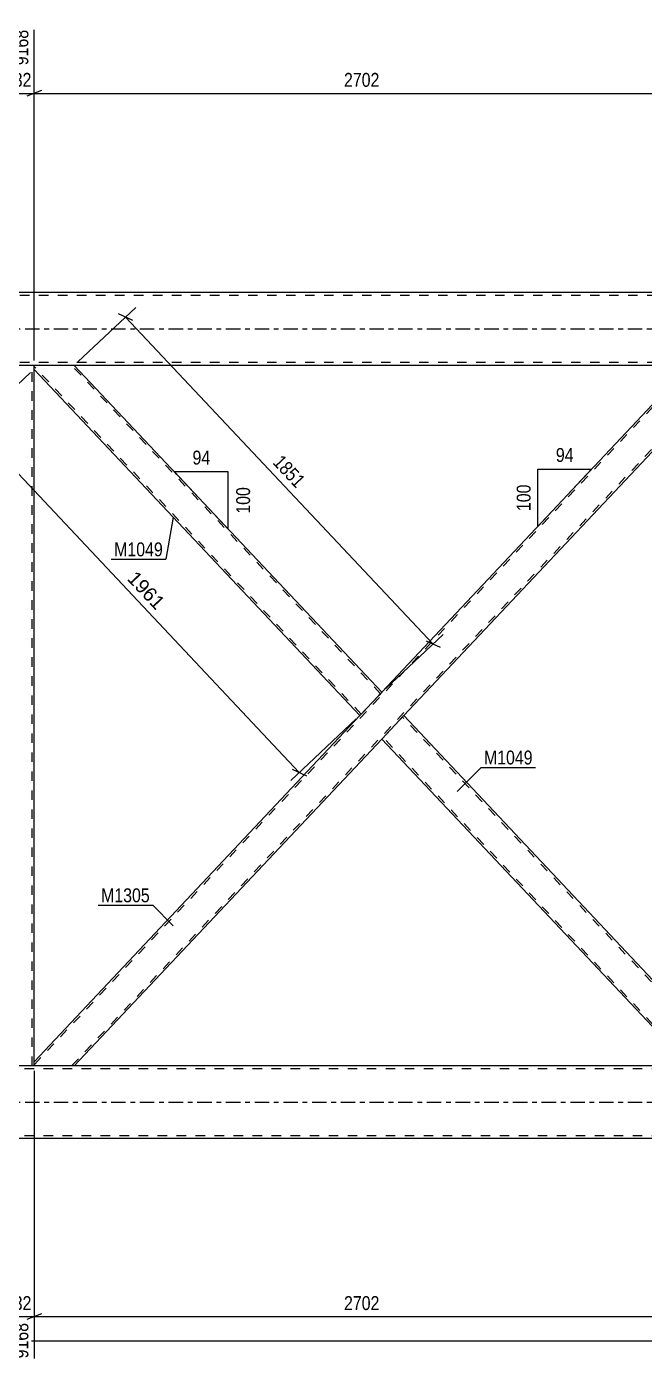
# Model space of a CAD drawing. Header units: millimetres. Extents: x -188 to 1001, y -633 to 208.
# Drawn here: x 454.7 to 582, y -214.7 to 62.3 of the extents above; entities that cross this region are included whole.
import ezdxf

# ---------------------------------------------------------------- set-up
doc = ezdxf.new("R2010")
doc.units = ezdxf.units.MM
doc.linetypes.add('DXK_LINE_DOT2', pattern=[3.9198, 1.9599, -1.9599])
doc.linetypes.add('DXK_LINE_DOT3', pattern=[5.9187, 2.979, -0.9799, 0.9799, -0.9799])
doc.styles.add('Arial', font='ARIAL.TTF', dxfattribs={"height": 0.2})
doc.styles.add('Arial Narrow', font='ARIALN.TTF', dxfattribs={"height": 0.2})

# ---------------------------------------------------------------- blocks, each defined once
blk = doc.blocks.new('Part-761552178-4363 - 4322')
at = {"color": 7, "linetype": 'DXK_LINE_DOT2'}
for p, q in [((456.2, -7.5), (449.6, -7.5)), ((449.6, -8.33), (449.6, -7.5)), ((450, -152), (450, -7.5)), ((455.8, -152), (455.8, -7.5)), ((456.2, -8.33), (456.2, -7.5)), ((449.6, -152), (449.6, -151.17)), ((456.2, -152), (449.6, -152)), ((456.2, -152), (456.2, -151.17))]:
    blk.add_line(p, q, dxfattribs=at)
at = {"color": 2, "linetype": 'Continuous'}
for p, q in [((449.6, -151.17), (449.6, -8.33)), ((456.2, -151.17), (456.2, -8.33))]:
    blk.add_line(p, q, dxfattribs=at)
blk = doc.blocks.new('Part-761552178-4798 - 4322')
at = {"color": 7, "linetype": 'DXK_LINE_DOT2'}
for p, q in [((591.87, -7.5), (456.2, -151.76)), ((599.6, -7.74), (463.94, -152)), ((599.6, -7.5), (591.32, -7.5)), ((599.6, -8.11), (599.6, -7.5)), ((527.9, -74.93), (523.37, -79.75)), ((532.43, -79.75), (527.9, -84.57)), ((464.48, -152), (456.2, -152))]:
    blk.add_line(p, q, dxfattribs=at)
at = {"color": 2, "linetype": 'Continuous'}
for p, q in [((591.32, -7.5), (527.9, -74.93)), ((599.6, -8.33), (599.6, -8.11)), ((599.6, -8.33), (532.43, -79.75)), ((523.37, -79.75), (456.2, -151.17)), ((527.9, -84.57), (464.48, -152)), ((456.2, -152), (456.2, -151.17))]:
    blk.add_line(p, q, dxfattribs=at)
blk = doc.blocks.new('Part-761552178-4438 - 4322')
at = {"color": 2, "linetype": 'Continuous'}
for p, q in [((532.43, -79.75), (527.9, -84.57)), ((599.6, -151.17), (532.43, -79.75)), ((591.32, -152), (527.9, -84.57)), ((599.6, -152), (599.6, -151.17))]:
    blk.add_line(p, q, dxfattribs=at)
at = {"color": 7, "linetype": 'DXK_LINE_DOT2'}
for p, q in [((599.6, -151.76), (532.16, -80.04)), ((528.18, -84.27), (528.2, -84.25)), ((591.87, -152), (528.18, -84.27)), ((599.6, -152), (591.32, -152))]:
    blk.add_line(p, q, dxfattribs=at)
blk = doc.blocks.new('Part-761552178-4524 - 4322')
at = {"color": 7, "linetype": 'DXK_LINE_DOT2'}
for p, q in [((776.65, 6.9), (34.1, 6.9)), ((776.65, -6.9), (34.1, -6.9)), ((776.65, -7.5), (68.4, -7.5))]:
    blk.add_line(p, q, dxfattribs=at)
at = {"color": 2, "linetype": 'Continuous'}
for p, q in [((600.41, 7.5), (305.41, 7.5)), ((594.78, -7.5), (311.03, -7.5))]:
    blk.add_line(p, q, dxfattribs=at)
at = {"color": 7, "linetype": 'DXK_LINE_DOT3'}
blk.add_line((34.1, 0), (776.65, 0), dxfattribs=at)
blk = doc.blocks.new('Part-761552178-4527 - 4322')
at = {"color": 7, "linetype": 'DXK_LINE_DOT2'}
for p, q in [((726.65, -152), (68.4, -152)), ((726.65, -152.6), (34.1, -152.6)), ((726.65, -166.4), (34.1, -166.4))]:
    blk.add_line(p, q, dxfattribs=at)
at = {"color": 2, "linetype": 'Continuous'}
for p, q in [((720.65, -152), (181.15, -152)), ((594.78, -167), (311.03, -167))]:
    blk.add_line(p, q, dxfattribs=at)
at = {"color": 7, "linetype": 'DXK_LINE_DOT3'}
blk.add_line((34.1, -159.5), (726.65, -159.5), dxfattribs=at)
blk = doc.blocks.new('Part-761552178-4793 - 4322')
at = {"color": 2, "linetype": 'Continuous'}
for p, q in [((456.2, -8.33), (456.2, -7.5)), ((527.9, -74.93), (464.48, -7.5)), ((523.37, -79.75), (456.2, -8.33)), ((527.35, -75.52), (523.37, -79.75)), ((527.9, -74.93), (527.35, -75.52))]:
    blk.add_line(p, q, dxfattribs=at)
at = {"color": 7, "linetype": 'DXK_LINE_DOT2'}
for p, q in [((464.48, -7.5), (456.2, -7.5)), ((523.65, -79.46), (456.2, -7.74)), ((527.63, -75.22), (463.94, -7.5)), ((527.86, -74.98), (527.35, -75.52)), ((523.65, -79.46), (523.67, -79.44))]:
    blk.add_line(p, q, dxfattribs=at)
blk = doc.blocks.new('StraightDimension-761552178-9188 - 4322')
at = {"color": 7, "linetype": 'Continuous'}
for p, q in [((449.6, -7.33), (449.6, 61.71)), ((456.2, -6.5), (456.2, 61.71)), ((448.1, 48), (451.1, 49.2)), ((449.6, 48.6), (456.2, 48.6)), ((457.7, 49.2), (454.7, 48))]:
    blk.add_line(p, q, dxfattribs=at)
at = {"color": 0}
blk.add_wipeout([(456.24, 49.35), (456.24, 53.55), (449.56, 53.55), (449.56, 49.35)], dxfattribs=at)
at = {"color": 0, "linetype": 'Continuous'}
blk.add_wipeout([(455.6, 62.31), (451.4, 62.31), (451.4, 53.8), (455.6, 53.8)], dxfattribs=at)
at = {"color": 3, "linetype": 'Continuous', "style": 'Arial Narrow'}
blk.add_text('9168', height=2.863, rotation=90.0002, dxfattribs=at).set_placement((455, 54.4))
at = {"color": 3, "style": 'Arial Narrow'}
blk.add_text('132', height=2.863, dxfattribs=at).set_placement((450.16, 49.95))
blk = doc.blocks.new('StraightDimension-761552178-9187 - 4322')
at = {"color": 7, "linetype": 'Continuous'}
for p, q in [((456.2, -6.5), (456.2, 61.71)), ((591.32, -6.5), (591.32, 59.04)), ((457.7, 49.2), (454.7, 48)), ((456.2, 48.6), (591.32, 48.6)), ((589.82, 48), (592.82, 49.2))]:
    blk.add_line(p, q, dxfattribs=at)
at = {"color": 0, "linetype": 'Continuous'}
blk.add_wipeout([(590.72, 59.64), (586.52, 59.64), (586.52, 49.3), (590.72, 49.3)], dxfattribs=at)
at = {"color": 0}
blk.add_wipeout([(528.02, 49.35), (528.02, 53.55), (519.5, 53.55), (519.5, 49.35)], dxfattribs=at)
at = {"color": 3, "linetype": 'Continuous', "style": 'Arial Narrow'}
blk.add_text('11870', height=2.863, rotation=90.0002, dxfattribs=at).set_placement((590.12, 49.9))
at = {"color": 3, "style": 'Arial Narrow'}
blk.add_text('2702', height=2.863, dxfattribs=at).set_placement((520.1, 49.95))
blk = doc.blocks.new('AngleDimension-761552178-4927 - 4322')
at = {"color": 7, "linetype": 'Continuous'}
for p, q in [((485.64, -30), (485.13, -29.46)), ((496.23, -29.46), (485.13, -29.46)), ((496.23, -41.26), (485.13, -29.46)), ((496.23, -41.26), (496.23, -29.46))]:
    blk.add_line(p, q, dxfattribs=at)
at = {"color": 0}
for points in [[(493.11, -28.56), (493.11, -24.36), (488.26, -24.36), (488.26, -28.56)], [(501.33, -32.02), (497.13, -32.02), (497.13, -38.7), (501.33, -38.7)]]:
    blk.add_wipeout(points, dxfattribs=at)
at = {"color": 3, "style": 'Arial Narrow'}
blk.add_text('94', height=2.863, dxfattribs=at).set_placement((488.86, -27.96))
blk.add_text('100', height=2.863, rotation=90.0002, dxfattribs=at).set_placement((500.73, -38.1))
blk = doc.blocks.new('AngleDimension-761552178-4913 - 4322')
at = {"color": 7, "linetype": 'Continuous'}
for p, q in [((560.08, -28.92), (571.17, -28.92)), ((560.08, -40.72), (571.17, -28.92)), ((560.08, -40.72), (560.08, -28.92)), ((570.91, -29.2), (571.17, -28.92))]:
    blk.add_line(p, q, dxfattribs=at)
at = {"color": 0}
for points in [[(568.05, -28.02), (568.05, -23.82), (563.2, -23.82), (563.2, -28.02)], [(559.18, -31.48), (554.98, -31.48), (554.98, -38.16), (559.18, -38.16)]]:
    blk.add_wipeout(points, dxfattribs=at)
at = {"color": 3, "style": 'Arial Narrow'}
blk.add_text('94', height=2.863, dxfattribs=at).set_placement((563.8, -27.42))
blk.add_text('100', height=2.863, rotation=90.0002, dxfattribs=at).set_placement((558.58, -37.56))
blk = doc.blocks.new('StraightDimension-761552178-4970 - 4322')
at = {"color": 7, "linetype": 'Continuous'}
blk.add_line((-1.25, -208.7), (777.9, -208.7), dxfattribs=at)
blk = doc.blocks.new('StraightDimension-761552178-10321 - 4322')
at = {"color": 7, "linetype": 'Continuous'}
for p, q in [((449.6, -153), (449.6, -212.32)), ((456.2, -153), (456.2, -212.32)), ((448.1, -204.3), (451.1, -203.1)), ((449.6, -203.7), (456.2, -203.7)), ((457.7, -203.1), (454.7, -204.3))]:
    blk.add_line(p, q, dxfattribs=at)
at = {"color": 0}
blk.add_wipeout([(456.24, -202.95), (456.24, -198.75), (449.56, -198.75), (449.56, -202.95)], dxfattribs=at)
at = {"color": 0, "linetype": 'Continuous'}
blk.add_wipeout([(455.6, -204.4), (451.4, -204.4), (451.4, -212.92), (455.6, -212.92)], dxfattribs=at)
at = {"color": 3, "style": 'Arial Narrow'}
blk.add_text('132', height=2.863, dxfattribs=at).set_placement((450.16, -202.35))
at = {"color": 3, "linetype": 'Continuous', "style": 'Arial Narrow'}
blk.add_text('9168', height=2.863, rotation=90.0002, dxfattribs=at).set_placement((455, -212.32))
blk = doc.blocks.new('StraightDimension-761552178-5828 - 4322')
at = {"color": 7, "linetype": 'Continuous'}
for p, q in [((465.21, -6.81), (477.15, 4.41)), ((476.53, 1.77), (473.6, 3.14)), ((475.07, 2.45), (538.49, -64.98)), ((528.63, -74.25), (540.56, -63.03)), ((537.02, -64.3), (539.95, -65.66))]:
    blk.add_line(p, q, dxfattribs=at)
at = {"color": 0}
blk.add_wipeout([(510.24, -33.85), (513.3, -30.97), (507.47, -24.77), (504.41, -27.65)], dxfattribs=at)
at = {"color": 3, "style": 'Arial Narrow'}
blk.add_text('1851', height=2.863, rotation=-46.7591, dxfattribs=at).set_placement((505.26, -27.67))
blk = doc.blocks.new('StraightDimension-761552178-10320 - 4322')
at = {"color": 7, "linetype": 'Continuous'}
for p, q in [((456.2, -153), (456.2, -212.32)), ((591.32, -153), (591.32, -214.14)), ((457.7, -203.1), (454.7, -204.3)), ((456.2, -203.7), (591.32, -203.7)), ((589.82, -204.3), (592.82, -203.1))]:
    blk.add_line(p, q, dxfattribs=at)
at = {"color": 0}
blk.add_wipeout([(528.02, -202.95), (528.02, -198.75), (519.5, -198.75), (519.5, -202.95)], dxfattribs=at)
at = {"color": 0, "linetype": 'Continuous'}
blk.add_wipeout([(590.72, -204.4), (586.52, -204.4), (586.52, -214.74), (590.72, -214.74)], dxfattribs=at)
at = {"color": 3, "style": 'Arial Narrow'}
blk.add_text('2702', height=2.863, dxfattribs=at).set_placement((520.1, -202.35))
at = {"color": 3, "linetype": 'Continuous', "style": 'Arial Narrow'}
blk.add_text('11870', height=2.863, rotation=90.0002, dxfattribs=at).set_placement((590.12, -214.14))
blk = doc.blocks.new('StraightDimension-761552178-12567 - 4322')
at = {"color": 7, "linetype": 'Continuous'}
for p, q in [((455.47, -9.01), (441.95, -21.72)), ((445.17, -20.76), (442.24, -19.4)), ((443.7, -20.08), (510.87, -91.5)), ((522.64, -80.44), (509.12, -93.15)), ((509.41, -90.82), (512.34, -92.19))]:
    blk.add_line(p, q, dxfattribs=at)
at = {"color": 0}
blk.add_wipeout([(481.29, -58.96), (484.35, -56.08), (477.44, -48.72), (474.38, -51.6)], dxfattribs=at)
at = {"color": 3, "style": 'Arial'}
blk.add_text('1961', height=2.865, rotation=-46.7591, dxfattribs=at).set_placement((475.22, -51.63))
blk = doc.blocks.new('Mark-761552178-4434 - 4322')
at = {"color": 0}
blk.add_wipeout([(559.01, -89.82), (559.01, -86.82), (548.96, -86.82), (548.96, -89.82)], dxfattribs=at)
blk.add_wipeout([(559.01, -89.82), (559.01, -86.82), (548.96, -86.82), (548.96, -89.82)], dxfattribs=at)
at = {"color": 30, "linetype": 'Continuous'}
for p, q in [((543.41, -95.37), (548.36, -90.42)), ((548.36, -90.42), (559.61, -90.42))]:
    blk.add_line(p, q, dxfattribs=at)
at = {"color": 3, "style": 'Arial Narrow'}
blk.add_text('M1049', height=2.863, dxfattribs=at).set_placement((548.96, -89.82))
blk = doc.blocks.new('Mark-761552178-4789 - 4322')
at = {"color": 0}
blk.add_wipeout([(482.75, -46.89), (482.75, -43.89), (472.7, -43.89), (472.7, -46.89)], dxfattribs=at)
blk.add_wipeout([(482.75, -46.89), (482.75, -43.89), (472.7, -43.89), (472.7, -46.89)], dxfattribs=at)
at = {"color": 30, "linetype": 'Continuous'}
for p in [(484.87, -38.81), (472.1, -47.49)]:
    blk.add_line(p, (483.35, -47.49), dxfattribs=at)
at = {"color": 3, "style": 'Arial Narrow'}
blk.add_text('M1049', height=2.863, dxfattribs=at).set_placement((472.7, -46.89))
blk = doc.blocks.new('Mark-761552178-4794 - 4322')
at = {"color": 0}
blk.add_wipeout([(480.05, -118.24), (480.05, -115.24), (470, -115.24), (470, -118.24)], dxfattribs=at)
blk.add_wipeout([(480.05, -118.24), (480.05, -115.24), (470, -115.24), (470, -118.24)], dxfattribs=at)
at = {"color": 30, "linetype": 'Continuous'}
for p in [(469.4, -118.84), (484.9, -123.09)]:
    blk.add_line(p, (480.65, -118.84), dxfattribs=at)
at = {"color": 3, "style": 'Arial Narrow'}
blk.add_text('M1305', height=2.863, dxfattribs=at).set_placement((470, -118.24))

msp = doc.modelspace()

# ---------------------------------------------------------------- block references
for name in ['Part-761552178-4524 - 4322', 'Part-761552178-4363 - 4322', 'Part-761552178-4798 - 4322', 'Part-761552178-4793 - 4322', 'Part-761552178-4438 - 4322', 'Part-761552178-4527 - 4322']:
    msp.add_blockref(name, (0, 0))

# ---------------------------------------------------------------- next in the draw order: block references
for name in ['StraightDimension-761552178-9188 - 4322', 'AngleDimension-761552178-4927 - 4322', 'AngleDimension-761552178-4913 - 4322']:
    msp.add_blockref(name, (0, 0))

# ---------------------------------------------------------------- next in the draw order: block references
for name in ['StraightDimension-761552178-9187 - 4322', 'StraightDimension-761552178-4970 - 4322']:
    msp.add_blockref(name, (0, 0))

# ---------------------------------------------------------------- next in the draw order: block references
for name in ['StraightDimension-761552178-5828 - 4322', 'Mark-761552178-4434 - 4322', 'Mark-761552178-4794 - 4322', 'StraightDimension-761552178-10321 - 4322']:
    msp.add_blockref(name, (0, 0))

# ---------------------------------------------------------------- next in the draw order: block references
for name in ['StraightDimension-761552178-12567 - 4322', 'StraightDimension-761552178-10320 - 4322']:
    msp.add_blockref(name, (0, 0))

# ---------------------------------------------------------------- next in the draw order: block references
msp.add_blockref('Mark-761552178-4789 - 4322', (0, 0))

doc.saveas('drawing.dxf')
